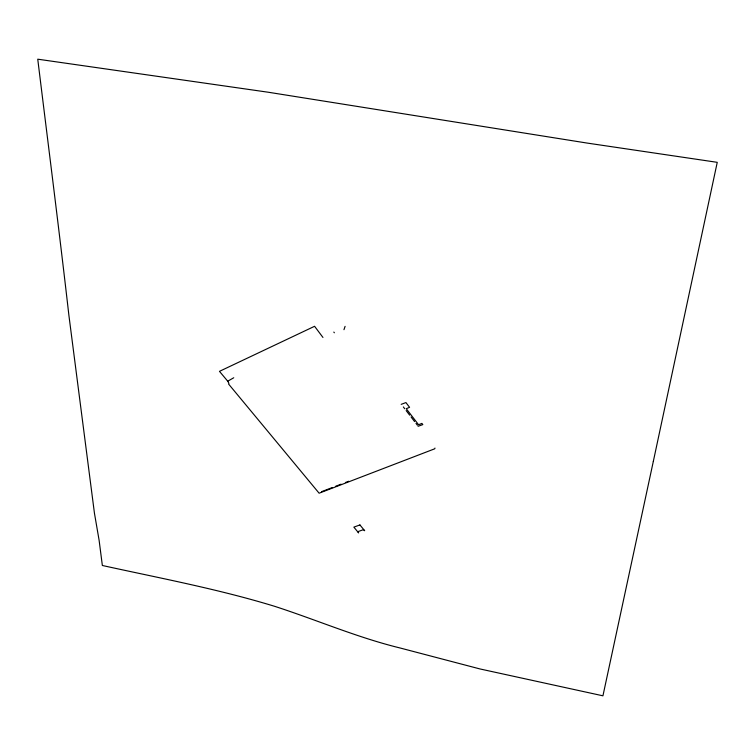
<?xml version="1.0" encoding="UTF-8"?>
<svg xmlns="http://www.w3.org/2000/svg" width="755" height="755" viewBox="0 0 755 755"><rect width="100%" height="100%" fill="white"/><g stroke="black" fill="none" stroke-linecap="round" stroke-linejoin="round"><path stroke-width="1.13" d="M434.974 448.074L434.738 448.791L319.12 493.204L228.567 384.012L228.935 383.351L227.727 381.2L219.469 371.347L314.58 326.292L322.951 337.447M343.959 329.699L345.092 326.358M418.053 426.301L422.819 424.603L421.894 423.404L418.581 424.744L406.256 408.7L409.578 407.332L405.935 402.575L401.169 404.35M227.727 381.2L233.748 377.755M321.573 491.665L332.408 487.503M335.664 486.258L341.081 484.172M345.412 482.511L348.659 481.256M333.823 332.077L334.361 332.776M403.34 406.936L404.746 408.766M406.152 410.588L409.672 415.165M411.079 416.996L414.589 421.564M415.996 423.395L417.402 425.225M653.33 461.362L602.934 695.817L480.095 668.977L399.961 647.95C357.03 637.456 316.402 619.808 274.452 606.256C218.025 589.013 159.918 578.141 102.359 565.486L99.113 540.306L94.432 513.155L68.884 315.25C59.126 229.794 48.207 144.554 37.75 59.183L268.28 92.233L587.201 143.082L717.25 162.334L653.33 461.362M359.927 524.942L353.859 527.122L358.606 532.898L357.955 531.624L363.363 529.689L364.684 530.727L359.927 524.942"/></g></svg>
